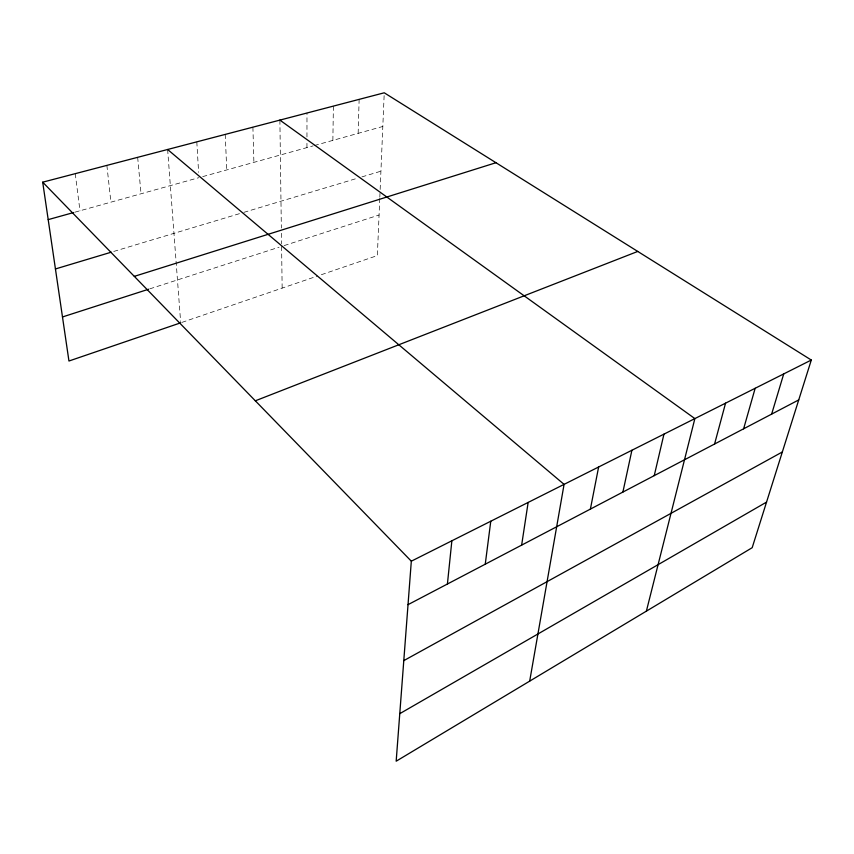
<?xml version="1.0" encoding="UTF-8"?>
<svg xmlns="http://www.w3.org/2000/svg" width="854" height="854" viewBox="0 0 854 854"><rect width="100%" height="100%" fill="white"/><g stroke="black" fill="none" stroke-linecap="round" stroke-linejoin="round"><path stroke-width="0.64" stroke-dasharray="4.27 3.2" d="M306.949 147.603L306.949 142.276M306.96 136.96L306.981 113.016M332.868 140.387L333.391 106.109M358.146 133.352L359.139 99.374M379.763 198.459L377.351 255.57L318.82 275.575M379.816 197.189L379.987 193.367M380.147 189.449L384.247 92.798M181.955 322.385L317.613 275.991M149.802 288.844L279.077 247.212M284.115 245.589L379.069 215.016M113.742 251.439L242.632 212.721M243.892 212.347L356.844 178.411M361.915 176.895L380.927 171.184M74.896 212.187L198.918 177.664M202.718 176.618L313.119 145.885M314.347 145.543L382.816 126.477M75.237 173.661L79.988 210.778M106.878 165.388L110.913 202.163M137.665 157.328L141.027 193.783M167.63 149.493L180.6 321.488M196.804 141.849L198.608 172.359M225.221 134.42L226.758 169.925M252.901 127.171L253.894 162.367M279.888 120.104L281.34 228.029M281.414 233.281L281.553 243.785M281.596 246.4L282.151 288.118"/><path stroke-width="1.28" d="M42.7 182.18L411.318 561.185L396.171 761.202L752.182 547.702L811.3 360.046L384.247 92.798L42.7 182.18L68.95 361.018L180.706 322.812M447.411 584.029L451.862 540.795M485.253 564.195L490.772 521.228M521.645 545.13L528.146 502.44M529.683 681.129L564.078 484.367L167.63 149.493M590.392 509.101L598.633 466.989M622.897 492.064L631.907 450.261M654.239 475.635L663.964 434.142M646.382 611.144L694.868 418.599L279.888 120.104M714.574 444.027L725.558 403.163M743.61 428.815L755.16 388.282M771.642 414.115L783.726 373.913M399.768 713.677L766.54 502.109M403.782 660.633L782.339 451.969M408.02 604.664L798.736 399.918M411.318 561.185L811.3 360.046M255.335 400.804L637.746 251.439M62.481 316.962L148.575 289.239M134.313 276.365L495.971 162.719M55.435 268.957L111.244 252.197M48.198 219.627L73.625 212.539"/></g></svg>
